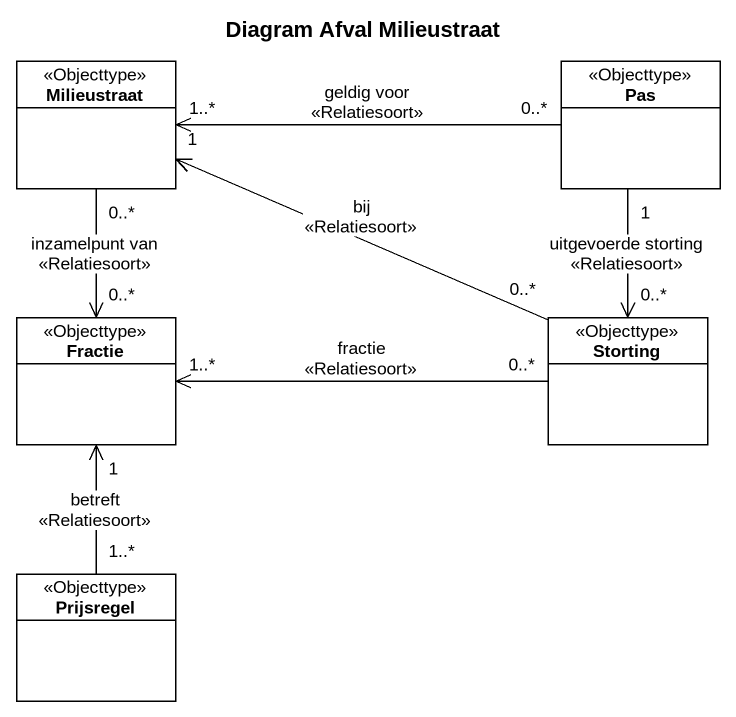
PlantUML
@startuml
title Diagram Afval Milieustraat
hide circle
hide empty members
class Milieustraat <<Objecttype>>
class Pas <<Objecttype>>
class Fractie <<Objecttype>>
class Storting <<Objecttype>>
class Prijsregel <<Objecttype>>
Milieustraat "0..*" --> "0..*" Fractie : inzamelpunt van\n<<Relatiesoort>>
Pas "0..*" -left-> "1..*" Milieustraat : geldig voor\n<<Relatiesoort>>
Pas "1" --> "0..*" Storting : uitgevoerde storting\n<<Relatiesoort>>
Storting "0..*" -left-> "1" Milieustraat : bij\n<<Relatiesoort>>
Storting "0..*" -left-> "1..*" Fractie : fractie\n<<Relatiesoort>>
Prijsregel "1..*" -up-> "1" Fractie : betreft\n<<Relatiesoort>>
@enduml
